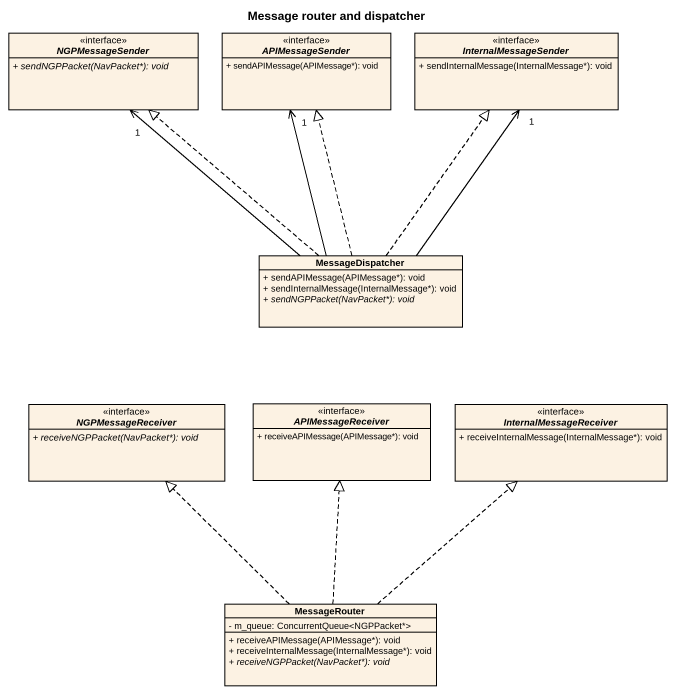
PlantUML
@startuml
title Message router and dispatcher
hide circle
hide empty members
skinparam classAttributeIconSize 0
interface NGPMessageSender <<interface>> {
  {abstract} + sendNGPPacket(NavPacket*): void
}
interface APIMessageSender <<interface>> {
  + sendAPIMessage(APIMessage*): void
}
interface InternalMessageSender <<interface>> {
  + sendInternalMessage(InternalMessage*): void
}
class MessageDispatcher {
  + sendAPIMessage(APIMessage*): void
  + sendInternalMessage(InternalMessage*): void
  {abstract} + sendNGPPacket(NavPacket*): void
}
interface NGPMessageReceiver <<interface>> {
  {abstract} + receiveNGPPacket(NavPacket*): void
}
interface APIMessageReceiver <<interface>> {
  + receiveAPIMessage(APIMessage*): void
}
interface InternalMessageReceiver <<interface>> {
  + receiveInternalMessage(InternalMessage*): void
}
class MessageRouter {
  - m_queue: ConcurrentQueue<NGPPacket*>
  + receiveAPIMessage(APIMessage*): void
  + receiveInternalMessage(InternalMessage*): void
  {abstract} + receiveNGPPacket(NavPacket*): void
}
MessageDispatcher .up.|> NGPMessageSender
MessageDispatcher -up-> "1" NGPMessageSender
MessageDispatcher -up-> "1" APIMessageSender
MessageDispatcher .up.|> APIMessageSender
MessageDispatcher -up-> "1" InternalMessageSender
MessageDispatcher .up.|> InternalMessageSender
MessageRouter .up.|> NGPMessageReceiver
MessageRouter .up.|> APIMessageReceiver
MessageRouter .up.|> InternalMessageReceiver
@enduml
